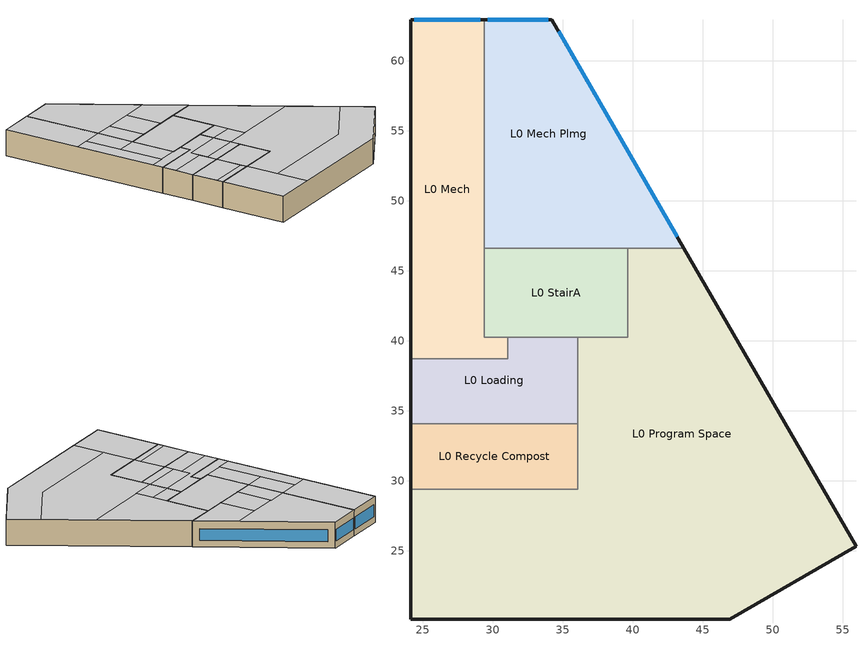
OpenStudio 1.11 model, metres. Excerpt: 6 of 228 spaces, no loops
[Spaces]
L0 Program Space
 floor ground (Construction Internal Source 57): 43.66,46.61 55.95,25.32 46.93,20.11 24.14,20.11 24.14,29.42 36.09,29.42 36.09,40.26 39.66,40.26 39.66,46.61 z-3.71
 wall ground (Typical Insulated Basement Mass Wall): 24.14,29.42 24.14,20.11 46.93,20.11 55.95,25.32 43.66,46.61 z-3.71:0
 wall to L0 Recycle Compost: 36.09,34.08 36.09,29.42 24.14,29.42 z-3.71:0
 wall to L0 Loading: 36.09,40.26 36.09,34.08 z-3.71:0
 wall to L0 StairA: 39.66,46.61 39.66,40.26 36.09,40.26 z-3.71:0
 wall to L0 Mech Plmg: 43.66,46.61 39.66,46.61 z-3.71:0
 ceiling to L1 Vending 1: 39.66,35.51 39.66,38.1 36.09,38.1 36.09,35.51 z0
 ceiling to L1 Cafe Kitchen: 30.16,20.11 30.16,29.42 24.14,29.42 24.14,20.11 z0
 ceiling to L1 Cafe 2: 46.93,20.11 55.95,25.32 53.66,29.28 45.7,24.69 30.16,24.69 30.16,20.11 z0
 ceiling to L1 Cafe 1: 45.7,24.69 53.66,29.28 50.07,35.51 36.09,35.51 36.09,29.42 30.16,29.42 30.16,24.69 z0
 ceiling to L1 Corridor 2: 39.66,38.1 39.66,40.26 36.09,40.26 36.09,38.1 z0
 ceiling to L1 Lobby 2: 50.07,35.51 43.66,46.61 39.66,46.61 39.66,35.51 z0
L0 Recycle Compost
 floor ground (Construction Internal Source 167): 36.09,34.08 36.09,29.42 24.14,29.42 24.14,34.08 z-3.71
 wall ground (Typical Insulated Basement Mass Wall): 24.14,34.08 24.14,29.42 z-3.71:0
 wall to L0 Loading: 36.09,34.08 24.14,34.08 z-3.71:0
 ceiling to L1 Cafe Kitchen: 30.16,29.42 30.16,30.32 24.14,30.32 24.14,29.42 z0
 ceiling to L1 RR 1: 30.16,30.32 30.16,34.08 24.14,34.08 24.14,30.32 z0
 ceiling to L1 Cafe 1: 36.09,29.42 36.09,34.08 30.16,34.08 30.16,29.42 z0
L0 Loading
 floor ground (Construction Internal Source 115): 36.09,40.26 36.09,34.08 24.14,34.08 24.14,38.73 31.08,38.73 31.08,40.26 z-3.71
 wall to L0 Mech: 31.08,40.26 31.08,38.73 24.14,38.73 z-3.71:0
 wall to L0 StairA: 36.09,40.26 31.08,40.26 z-3.71:0
 wall ground (Typical Insulated Basement Mass Wall): 24.14,38.73 24.14,34.08 z-3.71:0
 ceiling to L1 Corridor 2: 30.16,36.72 30.16,38.1 36.09,38.1 36.09,40.26 31.08,40.26 31.08,38.73 24.14,38.73 24.14,36.72 z0
 ceiling to L1 Vending 1: 36.09,35.51 36.09,38.1 30.16,38.1 30.16,35.51 z0
 ceiling to L1 Cafe 1: 36.09,34.08 36.09,35.51 30.16,35.51 30.16,34.08 z0
 ceiling to L1 RR 1: 30.16,34.08 30.16,36.72 24.14,36.72 24.14,34.08 z0
L0 Mech
 floor ground (Construction Internal Source 150): 29.4,62.94 29.4,40.26 31.08,40.26 31.08,38.73 24.14,38.73 24.14,62.94 z-3.71
 wall outside (Typical Insulated Steel Framed Exterior Wall R-18.18): 29.4,62.94 24.14,62.94 z-3.71:0
 wall to L0 StairA: 31.08,40.26 29.4,40.26 29.4,46.61 z-3.71:0
 wall ground (Typical Insulated Basement Mass Wall): 24.14,62.94 24.14,38.73 z-3.71:0
 wall to L0 Mech Plmg: 29.4,46.61 29.4,62.94 z-3.71:0
 window (U 0.42 SHGC 0.40 Dbl LoE (e2-.1) Tint 6mm/6mm Air): 29.12,62.94 24.43,62.94 z-2.78:-1.09
 ceiling to L1 Corridor 1: 26.35,40.26 26.35,51.86 24.14,51.86 24.14,40.26 z0
 ceiling to L1 Board Room Kitchen: 29.4,46.61 29.4,51.86 26.35,51.86 26.35,46.61 z0
 ceiling to L1 Corridor 2: 31.08,38.73 31.08,40.26 24.14,40.26 24.14,38.73 z0
 ceiling to L1 Board Room: 29.4,51.86 29.4,62.94 24.14,62.94 24.14,51.86 z0
 ceiling to L1 IDF 3: 29.4,40.26 29.4,46.61 26.35,46.61 26.35,40.26 z0
L0 StairA
 floor ground (Construction Internal Source 81): 39.66,46.61 39.66,40.26 29.4,40.26 29.4,46.61 z-3.71
 wall to L0 Mech Plmg: 39.66,46.61 29.4,46.61 z-3.71:0
 ceiling to L1 Stair 1: 39.66,40.26 39.66,46.61 29.4,46.61 29.4,40.26 z0
L0 Mech Plmg
 floor ground (Construction Internal Source 173): 34.23,62.94 43.66,46.61 29.4,46.61 29.4,62.94 z-3.71
 wall outside (Typical Insulated Steel Framed Exterior Wall R-18.18): 43.66,46.61 34.23,62.94 29.4,62.94 z-3.71:0
 window (U 0.42 SHGC 0.40 Dbl LoE (e2-.1) Tint 6mm/6mm Air): 43.18,47.44 34.71,62.11 z-2.78:-1.1; 33.97,62.94 29.66,62.94 z-2.78:-1.09
 ceiling to L1 Board Room Kitchen: 32.27,46.61 32.27,51.86 29.4,51.86 29.4,46.61 z0
 ceiling to L1 Lobby 1: 43.66,46.61 40.62,51.86 36.53,51.86 36.53,46.61 z0
 ceiling to L1 Board Room: 40.62,51.86 34.23,62.94 29.4,62.94 29.4,51.86 z0
 ceiling to L1 Storage: 36.53,46.61 36.53,51.86 32.27,51.86 32.27,46.61 z0
[Building]
90.1-2013-MediumOffice-ASHRAE 169-2006-5B PRM baseline created: 2016-05-18 14:10:54 -0600: Space Type=Denver Admin - OpenOffice; Default Construction Set=90.1-2013 - CZ5
[ClimateZones]
Climate Zone Institution Name 1=ASHRAE; Climate Zone Document Name 1=ANSI/ASHRAE Standard 169; Climate Zone Document Year 1=2006; Climate Zone Institution Name 2=CEC; Climate Zone Document Name 2=California Climate Zone Descriptions; Climate Zone Document Year 2=1995
[Site]
Denver Intl Ap: Latitude {deg}=39.83; Longitude {deg}=-104.65; Time Zone {hr}=-7; Elevation {m}=1650
[SizingPeriod:DesignDay] Barometric Pressure {Pa}=83011; Sky Clearness=0; Rain Indicator=0; Snow Indicator=0; Day of Month=21; Daylight Saving Time Indicator=0; Dry-Bulb Temperature Range Modifier Type=DefaultMultipliers
Name | Maximum Dry-Bulb Temperature {C} | Daily Dry-Bulb Temperature Range {deltaC} | Humidity Indicating Conditions at Maximum Dry-Bulb | Wind Speed {m/s} | Wind Direction {deg} | Month | Day Type | Humidity Indicating Type | Solar Model Indicator | ASHRAE Taub | ASHRAE Taud
Denver Intl Ap Ann Htg 99.6% Condns DB | -17.4 | 0 | -17.4 | 3.3 | 160 | 12 | WinterDesignDay | Wetbulb | ASHRAEClearSky
Denver Intl Ap Ann Clg .4% Condns DP=>MDB | 19.9 | 15.2 | 16 | 4.2 | 80 | 7 | SummerDesignDay | Dewpoint | ASHRAETau | 0.424 | 2.012
Denver Intl Ap Ann Hum_n 99.6% Condns DP=>MCDB | -11.7 | 0 | -21.5 | 3.3 | 160 | 12 | WinterDesignDay | Dewpoint | ASHRAEClearSky
Denver Intl Ap Ann Clg .4% Condns WB=>MDB | 27.3 | 15.2 | 18.3 | 4.2 | 80 | 7 | SummerDesignDay | Wetbulb | ASHRAETau | 0.424 | 2.012
Denver Intl Ap Ann Htg Wind 99.6% Condns WS=>MCDB | 1.8 | 0 | 1.8 | 14.1 | 160 | 12 | WinterDesignDay | Wetbulb | ASHRAEClearSky
Denver Intl Ap Ann Clg .4% Condns Enth=>MDB | 27 | 15.2 | 58300 | 4.2 | 80 | 7 | SummerDesignDay | Enthalpy | ASHRAETau | 0.424 | 2.012
Denver Intl Ap Ann Clg .4% Condns DB=>MWB | 34.6 | 15.2 | 15.7 | 4.2 | 80 | 7 | SummerDesignDay | Wetbulb | ASHRAETau | 0.424 | 2.012
[Construction]
Denver Admin ExtWall Steel Framed R25: 1IN Stucco, Insulation R-25, 1/2IN Gypsum
Denver Admin R-40 Roof: Roof Membrane, Denver Admin Roof Insulation R-40, Metal Decking
Interior Partition 1; Interior Door 1: G05 25mm wood
ExtSlabCarpet 4in ClimateZone 1-8: MAT-CC05 4 HW CONCRETE, CP02 CARPET PAD
Interior Floor 1: F16 Acoustic tile, F05 Ceiling air space resistance 1, M11 100mm lightweight concrete
Interior Wall 1: G01a 19mm gypsum board, F04 Wall air space resistance, G01a 19mm gypsum board
Interior Ceiling 1: M11 100mm lightweight concrete, F05 Ceiling air space resistance 1, F16 Acoustic tile
Exterior Door 2013: F08 Metal surface, I01 25mm insulation board 2013
ASHRAE 90.1-2013 Skylight CZ 5: Skylight U-0.50/SHGC-0.40
Interior Window 1: Clear 3mm
Denver Admin Glazing 0.38/0.25/0.49: Denver Glazing 0.38/0.25/0.49
Typical Insulated Basement Mass Wall: 8 in. Concrete Block Basement Wall
Typical Insulated Steel Framed Exterior Wall R-18.18: 25mm Stucco, 5/8 in. Gypsum Board, Typical Insulation R-16.0, 5/8 in. Gypsum Board
U 0.42 SHGC 0.40 Dbl LoE (e2-.1) Tint 6mm/6mm Air: LoE TINT 6MM, AIR 6MM, CLEAR 6MM
[Material]
Name | Roughness | Thickness {m} | Conductivity {W/m-K} | Density {kg/m3} | Specific Heat {J/kg-K} | Thermal Absorptance | Solar Absorptance | Visible Absorptance
G05 25mm wood | MediumSmooth | 0.0254 | 0.15 | 608 | 1630 | 0.9 | 0.5 | 0.5
1IN Stucco | Smooth | 0.0253 | 0.6918 | 1858 | 837 | 0.9 | 0.92 | 0.92
1/2IN Gypsum | Smooth | 0.0127 | 0.16 | 784.9 | 830 | 0.9 | 0.4 | 0.4
Roof Membrane | VeryRough | 0.0095 | 0.16 | 1121.29 | 1460 | 0.9 | 0.7 | 0.7
Denver Admin Roof Insulation R-40 | MediumRough | 0.34036 | 0.049 | 265 | 836.8 | 0.9 | 0.7 | 0.7
Metal Decking | MediumSmooth | 0.0015 | 45.006 | 7680 | 418.4 | 0.9 | 0.6 | 0.6
F16 Acoustic tile | MediumSmooth | 0.0191 | 0.06 | 368 | 590 | 0.9 | 0.3 | 0.3
F08 Metal surface | Smooth | 0.0008 | 45.28 | 7824 | 500 | 0.9 | 0.7 | 0.7
Insulation R-25 | MediumRough | 0.2159 | 0.049 | 265 | 836.8 | 0.9 | 0.7 | 0.7
Material 113; Material 161; Material 229; Material 299; Material 333; Material 345 | Rough | 0.0254 | 0.02 | 56.06 | 1210
Material 114; Material 162; Material 230; Material 300; Material 334; Material 346 | MediumRough | 0.0508 | 2.31 | 2322 | 832
MAT-CC05 4 HW CONCRETE | Rough | 0.1016 | 1.311 | 2240 | 836.8 | 0.9 | 0.85 | 0.85
M11 100mm lightweight concrete | MediumRough | 0.1016 | 0.53 | 1280 | 840 | 0.9 | 0.5 | 0.5
G01a 19mm gypsum board | MediumSmooth | 0.019 | 0.16 | 800 | 1090 | 0.9 | 0.4 | 0.4
I01 25mm insulation board 2013 | MediumRough | 0.0105664 | 0.03 | 43 | 1210 | 0.9 | 0.6 | 0.6
8 in. Concrete Block Basement Wall | MediumRough | 0.2032 | 1.326 | 1842 | 912 | 0.9 | 0.7 | 0.7
25mm Stucco | Smooth | 0.0254 | 0.72 | 1856 | 840 | 0.9 | 0.7 | 0.7
5/8 in. Gypsum Board | MediumSmooth | 0.0159 | 0.16 | 800 | 1090 | 0.9 | 0.7 | 0.7
[Material:AirGap]
Name | Thermal Resistance {m2-K/W}
F05 Ceiling air space resistance 1 | 0.18
F04 Wall air space resistance | 0.15
[Construction:InternalSource]
Construction Internal Source 57: 2, Material 113, Material 114, Material 114
Construction Internal Source 81: 2, Material 161, Material 162, Material 162
Construction Internal Source 115: 2, Material 229, Material 230, Material 230
Construction Internal Source 150: 2, Material 299, Material 300, Material 300
Construction Internal Source 167: 2, Material 333, Material 334, Material 334
Construction Internal Source 173: 2, Material 345, Material 346, Material 346
[DefaultConstructionSet]
90.1-2013 - CZ5: Default Exterior Surface Constructions=Default Surface Constructions 79; Default Interior Surface Constructions=Default Surface Constructions 80; Default Ground Contact Surface Constructions=Default Surface Constructions 81; Default Exterior SubSurface Constructions=Default Sub Surface Constructions 53; Default Interior SubSurface Constructions=Default Sub Surface Constructions 54; Interior Partition Construction=Interior Partition 1
[DefaultSurfaceConstructions]
Name | Floor Construction | Wall Construction | Roof Ceiling Construction
Default Surface Constructions 79 | ExtSlabCarpet 4in ClimateZone 1-8 | Denver Admin ExtWall Steel Framed R25 | Denver Admin R-40 Roof
Default Surface Constructions 80 | Interior Floor 1 | Interior Wall 1 | Interior Ceiling 1
Default Surface Constructions 81 | ExtSlabCarpet 4in ClimateZone 1-8 | ExtSlabCarpet 4in ClimateZone 1-8 | ExtSlabCarpet 4in ClimateZone 1-8
[DefaultSubSurfaceConstructions]
Name | Fixed Window Construction | Operable Window Construction | Door Construction | Overhead Door Construction | Skylight Construction | Tubular Daylight Dome Construction | Tubular Daylight Diffuser Construction
Default Sub Surface Constructions 53 | Denver Admin Glazing 0.38/0.25/0.49 | Denver Admin Glazing 0.38/0.25/0.49 | Exterior Door 2013 | Exterior Door 2013 | ASHRAE 90.1-2013 Skylight CZ 5 | Interior Window 1 | Interior Window 1
Default Sub Surface Constructions 54 | Interior Window 1 | Interior Window 1 | Interior Door 1
[Material:NoMass] Roughness=Smooth; Thermal Absorptance=0.9
Name | Thermal Resistance {m2-K/W} | Solar Absorptance | Visible Absorptance
CP02 CARPET PAD | 0.1 | 0.8 | 0.8
Typical Insulation R-16.0 | 2.81828 | 0.7 | 0.7
[WindowMaterial:SimpleGlazingSystem]
Name | U-Factor {W/m2-K} | Solar Heat Gain Coefficient | Visible Transmittance
Skylight U-0.50/SHGC-0.40 | 2.83913 | 0.4 | 0.44
Denver Glazing 0.38/0.25/0.49 | 2.15774 | 0.25 | 0.49
[WindowMaterial:Glazing] Optical Data Type=SpectralAverage; Infrared Transmittance at Normal Incidence=0; Front Side Infrared Hemispherical Emissivity=0.84; Conductivity {W/m-K}=0.9; Dirt Correction Factor for Solar and Visible Transmittance=1; Solar Diffusing=No
Name | Thickness {m} | Solar Transmittance at Normal Incidence | Front Side Solar Reflectance at Normal Incidence | Back Side Solar Reflectance at Normal Incidence | Visible Transmittance at Normal Incidence | Front Side Visible Reflectance at Normal Incidence | Back Side Visible Reflectance at Normal Incidence | Back Side Infrared Hemispherical Emissivity
Clear 3mm | 0.003 | 0.837 | 0.075 | 0 | 0.898 | 0.081 | 0 | 0.84
LoE TINT 6MM | 0.006 | 0.36 | 0.093 | 0.2 | 0.5 | 0.035 | 0.054 | 0.1
CLEAR 6MM | 0.006 | 0.775 | 0.071 | 0.071 | 0.881 | 0.08 | 0.08 | 0.84
[WindowMaterial:Gas]
AIR 6MM: Gas Type=Air; Thickness {m}=0.0063
[DesignSpecification:OutdoorAir] Outdoor Air Method=Sum
Name | Outdoor Air Flow per Person {m3/s-person} | Outdoor Air Flow per Floor Area {m3/s-m2} | Outdoor Air Flow Rate Fraction Schedule
Denver Admin - OpenOffice Ventilation | 0.00235974 | 0.0003048 | Ventilation Availability
Denver Admin - Elec/MechRoom Ventilation |  | 0.0006096
Denver Admin - Stair Ventilation |  | 0.0003048 | Ventilation Availability
Denver Admin - Storage Ventilation |  | 0.0006096 | Ventilation Availability
[ThermostatSetpoint:DualSetpoint] Heating Setpoint Temperature Schedule=Setpoint Htg - Admin; Cooling Setpoint Temperature Schedule=Setpoint Clg - Admin
Thermostat Setpoint Dual Setpoint 1; Thermostat Setpoint Dual Setpoint 86; Thermostat Setpoint Dual Setpoint 103; Thermostat Setpoint Dual Setpoint 124; Thermostat Setpoint Dual Setpoint 164; Thermostat Setpoint Dual Setpoint 212
[BuildingStory]
Building Story 0: Nominal Z Coordinate {m}=0; Nominal Floor to Floor Height {m}=3.7084
[Space] Building Story=Building Story 0
Name | Thermal Zone | Space Type
L0 Program Space | L0 Program Space
L0 Recycle Compost | L0 Recycle Compost | Denver Admin - Storage
L0 Loading | L0 Loading | Denver Admin - Storage
L0 Mech | L0 Mech | Denver Admin - Elec/MechRoom
L0 StairA | L0 StairA | Denver Admin - Stair
L0 Mech Plmg | L0 Mech Plmg | Denver Admin - Elec/MechRoom
[SpaceType] Standards Building Type=Office
Name | Default Schedule Set | Design Specification Outdoor Air Object | Standards Space Type
Denver Admin - OpenOffice | Denver Admin - OpenOffice Schedule Set | Denver Admin - OpenOffice Ventilation | OpenOffice
Denver Admin - Elec/MechRoom | Denver Admin - Elec/MechRoom Schedule Set | Denver Admin - Elec/MechRoom Ventilation | Elec/MechRoom
Denver Admin - Stair | Denver Admin - Stair Schedule Set | Denver Admin - Stair Ventilation | Stair
Denver Admin - Storage | Denver Admin - Storage Schedule Set | Denver Admin - Storage Ventilation | Storage
[DefaultScheduleSet] Lighting Schedule=Office Bldg Light; Infiltration Schedule=Medium Office Infil Quarter On
Denver Admin - OpenOffice Schedule Set: Number of People Schedule=People - Admin; People Activity Level Schedule=Medium Office Activity; Electric Equipment Schedule=Medium Office Bldg Equip
Denver Admin - Elec/MechRoom Schedule Set: Electric Equipment Schedule=Medium Office Bldg Equip
Denver Admin - Stair Schedule Set; Denver Admin - Storage Schedule Set: 
[People:Definition]
15026 People: Number of People Calculation Method=Area/Person; Space Floor Area per Person {m2/person}=20.6431; Fraction Radiant=0.3
[Lights]
Name | Lights Definition | Space or SpaceType
Denver Admin - OpenOffice Lights 30.0 percent reduction | Denver Water Admin - OpenOffice Lights Definition - 30.0 percent reduction | Denver Admin - OpenOffice
Denver Admin - Elec/MechRoom Lights 30.0 percent reduction | Denver Water Admin - Elec/MechRoom Lights Definition - 30.0 percent reduction | Denver Admin - Elec/MechRoom
Denver Admin - Stair Lights 30.0 percent reduction | Denver Water Admin - Stair Lights Definition - 30.0 percent reduction | Denver Admin - Stair
Denver Admin - Storage Lights 30.0 percent reduction | Denver Water Admin - Storage Lights Definition - 30.0 percent reduction | Denver Admin - Storage
[Lights:Definition] Design Level Calculation Method=Watts/Area; Fraction Radiant=0.4; Fraction Visible=0.2; Return Air Fraction=0.4
Name | Watts per Space Floor Area {W/m2}
Denver Water Admin - Storage Lights Definition - 30.0 percent reduction | 6.78126
Denver Water Admin - Elec/MechRoom Lights Definition - 30.0 percent reduction | 4.52084
Denver Water Admin - OpenOffice Lights Definition - 30.0 percent reduction | 10.5486
Denver Water Admin - Stair Lights Definition - 30.0 percent reduction | 7.4271
[ElectricEquipment]
Name | Electric Equipment Definition | Space or SpaceType
Denver Admin - OpenOffice Electric Equipment 30.0 percent reduction | Denver Water Admin - OpenOffice Electric Equipment Definition - 30.0 percent reduction | Denver Admin - OpenOffice
Denver Admin - Elec/MechRoom Electric Equipment | Denver Water Admin - Elec/MechRoom Electric Equipment Definition | Denver Admin - Elec/MechRoom
Electric Equipment 1 | Elevator Admin | L0 StairA
[ElectricEquipment:Definition]
Name | Design Level Calculation Method | Watts per Space Floor Area {W/m2} | Design Level {W}
Denver Water Admin - Elec/MechRoom Electric Equipment Definition | Watts/Area | 2.90626
Elevator Admin | EquipmentLevel |  | 20000
Denver Water Admin - OpenOffice Electric Equipment Definition - 30.0 percent reduction | Watts/Area | 5.34966
[SpaceInfiltration:DesignFlowRate] Design Flow Rate Calculation Method=Flow/ExteriorArea; Flow per Exterior Surface Area {m3/s-m2}=0.000164679
Name | Space or SpaceType
Denver Admin - OpenOffice Infiltration | Denver Admin - OpenOffice
Denver Admin - Elec/MechRoom Infiltration | Denver Admin - Elec/MechRoom
Denver Admin - Stair Infiltration | Denver Admin - Stair
Denver Admin - Storage Infiltration | Denver Admin - Storage
[ThermalZone] Use Ideal Air Loads=No
Name | Thermostat | Fraction of Zone Controlled by Secondary Daylighting Control
L0 Recycle Compost | Thermostat Setpoint Dual Setpoint 124
L0 Mech | Thermostat Setpoint Dual Setpoint 164
L0 StairA | Thermostat Setpoint Dual Setpoint 212
L0 Loading | Thermostat Setpoint Dual Setpoint 1
L0 Program Space | Thermostat Setpoint Dual Setpoint 86
L0 Mech Plmg | Thermostat Setpoint Dual Setpoint 103 | 0.119922
[Exterior:Lights:Definition]
Exterior Lights Definition 1: Design Level {W}=1600
[Exterior:Lights]
Exterior Lights 1: Exterior Lights Definition=Exterior Lights Definition 1; Schedule=Always On Discrete; Control Option=AstronomicalClock
[People]
People 9: People Definition=15026 People; Space or SpaceType=Denver Admin - OpenOffice
[HeatExchanger:AirToAir:SensibleAndLatent] Availability Schedule=Always On Discrete; Nominal Supply Air Flow Rate {m3/s}=autosize; Sensible Effectiveness at 100% Heating Air Flow=0.7; Latent Effectiveness at 100% Heating Air Flow=0.6; Sensible Effectiveness at 75% Heating Air Flow=0.7; Latent Effectiveness at 75% Heating Air Flow=0.6; Sensible Effectiveness at 100% Cooling Air Flow=0.75; Latent Effectiveness at 100% Cooling Air Flow=0.6; Sensible Effectiveness at 75% Cooling Air Flow=0.75; Latent Effectiveness at 75% Cooling Air Flow=0.6; Supply Air Outlet Temperature Control=Yes; Heat Exchanger Type=Rotary; Frost Control Type=ExhaustOnly; Threshold Temperature {C}=-23.3; Initial Defrost Time Fraction=0.167; Rate of Defrost Time Fraction Increase {1/K}=1.44; Economizer Lockout=Yes
Name | Nominal Electric Power {W}
Building Story 0 VAV_Reheat (Sys7) ERV | 486.676
Building Story 1 VAV_Reheat (Sys7) ERV | 1677.19
Building Story 2 VAV_Reheat (Sys7) ERV | 908.877
Building Story 3 VAV_Reheat (Sys7) ERV | 1489.8
Building Story 4 VAV_Reheat (Sys7) ERV | 1459.36
Building Story 5 VAV_Reheat (Sys7) ERV | 1440.46
Building Story 6 VAV_Reheat (Sys7) ERV | 1192.57
[SetpointManager:OutdoorAirPretreat] Minimum Setpoint Temperature {C}=-99; Maximum Setpoint Temperature {C}=99; Minimum Setpoint Humidity Ratio {kgWater/kgDryAir}=1e-005; Maximum Setpoint Humidity Ratio {kgWater/kgDryAir}=1
Setpoint Manager Outdoor Air Pretreat 1; Setpoint Manager Outdoor Air Pretreat 2; Setpoint Manager Outdoor Air Pretreat 3; Setpoint Manager Outdoor Air Pretreat 4; Setpoint Manager Outdoor Air Pretreat 5; Setpoint Manager Outdoor Air Pretreat 6; Setpoint Manager Outdoor Air Pretreat 7
[Daylighting:Control]
L0 Mech Plmg Daylt Sensor 2: Space=L0 Mech Plmg; Position X-Coordinate {m}=-2.9735; Position Y-Coordinate {m}=6.86263; Position Z-Coordinate {m}=0.9144; Illuminance Setpoint {lux}=300; Lighting Control Type=Stepped; Number of Stepped Control Steps=3
[Schedule:Ruleset]
Name | Default Day Schedule | Summer Design Day Schedule | Winter Design Day Schedule
Office Bldg Light | Office Bldg Light Default Schedule | Office Bldg Light Summer Design Day | Office Bldg Light Winter Design Day
Setpoint Htg - Admin | Large Office HtgSetp Default Schedule | Large Office HtgSetp Summer Design Day | Large Office HtgSetp Winter Design Day
Setpoint Clg - Admin | Large Office ClgSetp Default Schedule | Large Office ClgSetp Summer Design Day | Large Office ClgSetp Winter Design Day
People - Admin | Medium Office Bldg Occ Default Schedule | Medium Office Bldg Occ Summer Design Day | Medium Office Bldg Occ Winter Design Day
Medium Office Activity | Medium Office Activity Default Schedule | Medium Office Activity Summer Design Day | Medium Office Activity Winter Design Day
Medium Office Infil Quarter On | Medium Office Infil Quarter On Default Schedule | Medium Office Infil Quarter On Summer Design Day | Medium Office Infil Quarter On Winter Design Day
Medium Office Bldg Equip | Medium Office Bldg Equip Default Schedule | Medium Office Bldg Equip Summer Design Day | Medium Office Bldg Equip Winter Design Day
Ventilation Availability | Schedule Day 1
[Schedule:Day]
Office Bldg Light Default Schedule: 5, 0, 0.05, 7, 0, 0.05, 8, 0, 0.3, 17, 0, 0.9, 18, 0, 0.7, 20, 0, 0.5, 22, 0, 0.05, 23, 0, 0.05, 24, 0, 0.05
Office Bldg Light Summer Design Day; Medium Office Infil Quarter On Rule 1 Day Schedule; Medium Office Bldg Equip Summer Design Day: 24, 0, 1
Office Bldg Light Winter Design Day; Medium Office Bldg Occ Winter Design Day; Medium Office Bldg Occ Rule 1 Day Schedule; Medium Office Bldg Equip Winter Design Day: 24, 0, 0
Office Bldg Light Rule 1 Day Schedule: 24, 0, 0.05
Office Bldg Light Rule 2 Day Schedule: 6, 0, 0.05, 8, 0, 0.05, 14, 0, 0.05, 17, 0, 0.05, 24, 0, 0.05
Large Office HtgSetp Default Schedule: 5, 0, 15.5556, 18, 0, 21.1111, 24, 0, 15.5556
Large Office HtgSetp Summer Design Day; Large Office HtgSetp Rule 1 Day Schedule; Large Office HtgSetp Rule 2 Day Schedule: 24, 0, 15.5556
Large Office HtgSetp Winter Design Day: 24, 0, 21.1111
Large Office ClgSetp Default Schedule: 5, 0, 26.6667, 18, 0, 23.3333, 24, 0, 26.6667
Large Office ClgSetp Summer Design Day: 24, 0, 23.3333
Large Office ClgSetp Winter Design Day; Large Office ClgSetp Rule 1 Day Schedule: 24, 0, 26.6667
Large Office ClgSetp Rule 2 Day Schedule: 6, 0, 26.6667, 18, 0, 26.6667, 24, 0, 26.6667
Medium Office Bldg Occ Default Schedule: 6, 0, 0, 7, 0, 0.1, 8, 0, 0.2, 12, 0, 0.95, 13, 0, 0.5, 17, 0, 0.95, 18, 0, 0.7, 24, 0, 0
Medium Office Bldg Occ Summer Design Day: 6, 0, 0, 22, 0, 1, 24, 0, 0.05
Medium Office Bldg Occ Rule 2 Day Schedule: 6, 0, 0, 8, 0, 0, 14, 0, 0, 17, 0, 0, 24, 0, 0
Medium Office Activity Default Schedule; Medium Office Activity Summer Design Day; Medium Office Activity Winter Design Day: 24, 0, 120
Medium Office Infil Quarter On Default Schedule; Medium Office Infil Quarter On Summer Design Day: 6, 0, 1, 22, 0, 0.25, 24, 0, 1
Medium Office Infil Quarter On Winter Design Day; Medium Office Infil Quarter On Rule 2 Day Schedule: 6, 0, 1, 18, 0, 0.25, 24, 0, 1
Medium Office Bldg Equip Default Schedule: 8, 0, 0.4, 12, 0, 0.9, 13, 0, 0.8, 17, 0, 0.9, 18, 0, 0.8, 20, 0, 0.6, 22, 0, 0.4, 24, 0, 0.4
Medium Office Bldg Equip Rule 1 Day Schedule: 24, 0, 0.3
Medium Office Bldg Equip Rule 2 Day Schedule: 6, 0, 0.3, 8, 0, 0.3, 14, 0, 0.3, 17, 0, 0.3, 24, 0, 0.3
Schedule Day 1: 6, 0, 0.2, 22, 0, 1, 24, 0, 0.2
Schedule Day 3: 24, 0, 0.2
[Schedule:Rule]
Name | Schedule Ruleset | Rule Order | Day Schedule | Apply Sunday | Apply Monday | Apply Tuesday | Apply Wednesday | Apply Thursday | Apply Friday | Apply Saturday | Date Specification Type | Start Month | Start Day | End Month | End Day
Office Bldg Light Rule 1 | Office Bldg Light | 0 | Office Bldg Light Rule 1 Day Schedule | Yes | No | No | No | No | No | No | DateRange | 1 | 1 | 12 | 31
Office Bldg Light Rule 2 | Office Bldg Light | 1 | Office Bldg Light Rule 2 Day Schedule | No | No | No | No | No | No | Yes | DateRange | 1 | 1 | 12 | 31
Large Office HtgSetp Rule 1 | Setpoint Htg - Admin | 0 | Large Office HtgSetp Rule 1 Day Schedule | Yes | No | No | No | No | No | No | DateRange | 1 | 1 | 12 | 31
Large Office HtgSetp Rule 2 | Setpoint Htg - Admin | 1 | Large Office HtgSetp Rule 2 Day Schedule | No | No | No | No | No | No | Yes | DateRange | 1 | 1 | 12 | 31
Large Office ClgSetp Rule 1 | Setpoint Clg - Admin | 0 | Large Office ClgSetp Rule 1 Day Schedule | Yes | No | No | No | No | No | No | DateRange | 1 | 1 | 12 | 31
Large Office ClgSetp Rule 2 | Setpoint Clg - Admin | 1 | Large Office ClgSetp Rule 2 Day Schedule | No | No | No | No | No | No | Yes | DateRange | 1 | 1 | 12 | 31
Medium Office Bldg Occ Rule 1 | People - Admin | 0 | Medium Office Bldg Occ Rule 1 Day Schedule | Yes | No | No | No | No | No | No | DateRange | 1 | 1 | 12 | 31
Medium Office Bldg Occ Rule 2 | People - Admin | 1 | Medium Office Bldg Occ Rule 2 Day Schedule | No | No | No | No | No | No | Yes | DateRange | 1 | 1 | 12 | 31
Medium Office Infil Quarter On Rule 1 | Medium Office Infil Quarter On | 0 | Medium Office Infil Quarter On Rule 1 Day Schedule | Yes | No | No | No | No | No | No | DateRange | 1 | 1 | 12 | 31
Medium Office Infil Quarter On Rule 2 | Medium Office Infil Quarter On | 1 | Medium Office Infil Quarter On Rule 2 Day Schedule | No | No | No | No | No | No | Yes | DateRange | 1 | 1 | 12 | 31
Medium Office Bldg Equip Rule 1 | Medium Office Bldg Equip | 0 | Medium Office Bldg Equip Rule 1 Day Schedule | Yes | No | No | No | No | No | No | DateRange | 1 | 1 | 12 | 31
Medium Office Bldg Equip Rule 2 | Medium Office Bldg Equip | 1 | Medium Office Bldg Equip Rule 2 Day Schedule | No | No | No | No | No | No | Yes | DateRange | 1 | 1 | 12 | 31
Schedule Rule 1 | Ventilation Availability | 0 | Schedule Day 3 | Yes |  |  |  |  |  | Yes
[Schedule:Constant]
Always On Discrete: Value=1
